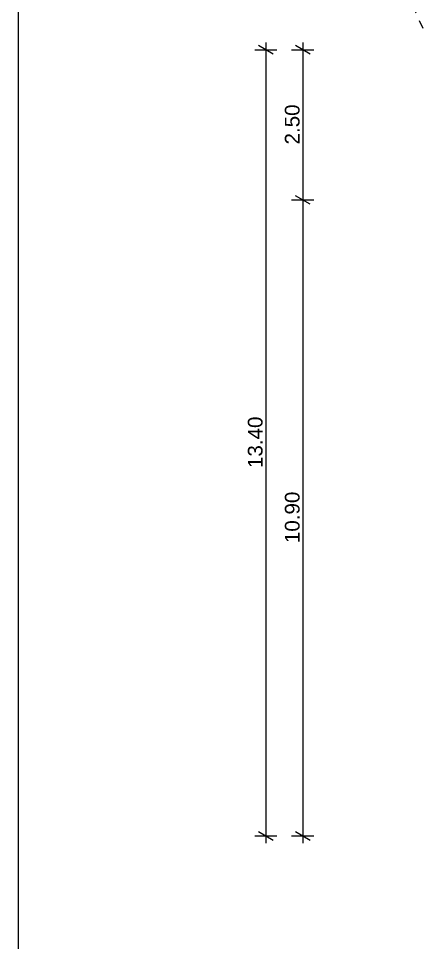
# Model space of a CAD drawing. Header units: feet. Extents: x 2796058 to 2855058, y -67651 to -26651.
# Drawn here: x 2796058 to 2802873, y -57269 to -41576 of the extents above; entities that cross this region are included whole.
import ezdxf

# ---------------------------------------------------------------- set-up
doc = ezdxf.new("R2010")
doc.units = ezdxf.units.FT
doc.header["$MEASUREMENT"] = 0
doc.linetypes.add('Dashed', pattern=[282.222223, 141.111112, -141.111112])
doc.layers.add('Dimensioning - General', color=7, linetype='Continuous')
doc.layers.add('Shell - Roof', color=7, linetype='Continuous')
for name, color, linetype, lineweight in [('Dimensioning - General_Pen_No__1', 7, 'Continuous', 0), ('Shell - Roof_Pen_No__1', 7, 'Continuous', 0), ('Shell - Roof_Pen_No__21', 7, 'Continuous', 0)]:
    doc.layers.add(name, color=color, linetype=linetype, lineweight=lineweight)
doc.styles.add('GENERATED_STYLE_1', font='arial.ttf')
doc.dimstyles.new('GENERATED_STYLE__1', dxfattribs={"dimtxt": 250, "dimasz": 190, "dimexe": 0.18, "dimexo": 3, "dimgap": 0.09, "dimtad": 1, "dimlfac": 0.001, "dimzin": 0, "dimdsep": 46, "dimtxsty": 'GENERATED_STYLE_1', "dimblk": 'ARROWHEAD_2', "dimblk1": 'ARROWHEAD_2', "dimblk2": 'ARROWHEAD_2', "dimcen": 0.09, "dimclrd": 7, "dimclre": 7, "dimclrt": 7, "dimadec": 0, "dimazin": 0, "dimtfac": 1, "dimtdec": 4, "dimtmove": 0, "dimatfit": 3, "dimfxl": 1, "dimtolj": 1, "dimtzin": 0, "dimarcsym": 0})

# ---------------------------------------------------------------- blocks, each defined once
blk = doc.blocks.new('Line_16', base_point=(2804018, -44041))
at = {"layer": 'Shell - Roof_Pen_No__1', "color": 7, "linetype": 'Continuous', "lineweight": 0}
for p, q in [((2801631, -38976), (2801535, -39242)), ((2801897, -39072), (2801535, -39242)), ((2801631, -38976), (2801897, -39072))]:
    blk.add_line(p, q, dxfattribs=at)
at = {"layer": 'Shell - Roof_Pen_No__21', "color": 7, "linetype": 'Dashed', "lineweight": 0}
blk.add_line((2804018, -44041), (2801716, -39157), dxfattribs=at)
blk = doc.blocks.new('*D113', base_point=(2247654, -76425))
at = {"layer": 'Dimensioning - General_Pen_No__1', "color": 7, "linetype": 'Continuous', "lineweight": 0, "transparency": 16777216}
for p, q in [((2801013, -42181), (2800763, -42036)), ((2800888, -41986), (2800888, -42109)), ((2800700, -42109), (2801075, -42109)), ((2800888, -42109), (2800888, -44659)), ((2801013, -44731), (2800763, -44586))]:
    blk.add_line(p, q, dxfattribs=at)
at = {"layer": 'Dimensioning - General_Pen_No__1', "color": 7, "lineweight": 0, "transparency": 16777216, "insert": (2800838, -43716), "char_height": 250, "attachment_point": 7, "rotation": 90, "style": 'GENERATED_STYLE_1'}
blk.add_mtext('\\A1;2.50', dxfattribs=at)
blk = doc.blocks.new('ARROWHEAD_2')
at = {"color": 0, "linetype": 'Continuous', "lineweight": 0}
for p, q in [((0, 0), (-1, 0)), ((-0.378, -0.655), (0.378, 0.655))]:
    blk.add_line(p, q, dxfattribs=at)
blk = doc.blocks.new('*D115', base_point=(2247654, -76425))
at = {"layer": 'Dimensioning - General_Pen_No__1', "color": 7, "linetype": 'Continuous', "lineweight": 0, "transparency": 16777216}
for p, q in [((2800888, -42109), (2800888, -44659)), ((2800700, -44659), (2801075, -44659)), ((2801013, -44731), (2800763, -44586)), ((2800888, -44659), (2800888, -55459)), ((2800763, -55386), (2801013, -55531)), ((2800700, -55459), (2801075, -55459)), ((2800888, -55459), (2800888, -55581))]:
    blk.add_line(p, q, dxfattribs=at)
at = {"layer": 'Dimensioning - General_Pen_No__1', "color": 7, "lineweight": 0, "transparency": 16777216, "insert": (2800838, -50486), "char_height": 250, "attachment_point": 7, "rotation": 90, "style": 'GENERATED_STYLE_1'}
blk.add_mtext('\\A1;10.90', dxfattribs=at)
blk = doc.blocks.new('*D130', base_point=(2247654, -76425))
at = {"layer": 'Dimensioning - General_Pen_No__1', "color": 7, "linetype": 'Continuous', "lineweight": 0, "transparency": 16777216}
for p, q in [((2800384, -42181), (2800134, -42036)), ((2800259, -41986), (2800259, -42109)), ((2800072, -42109), (2800447, -42109)), ((2800259, -42109), (2800259, -55459)), ((2800134, -55386), (2800384, -55531)), ((2800072, -55459), (2800447, -55459)), ((2800259, -55459), (2800259, -55581))]:
    blk.add_line(p, q, dxfattribs=at)
at = {"layer": 'Dimensioning - General_Pen_No__1', "color": 7, "lineweight": 0, "transparency": 16777216, "insert": (2800209, -49211), "char_height": 250, "attachment_point": 7, "rotation": 90, "style": 'GENERATED_STYLE_1'}
blk.add_mtext('\\A1;13.40', dxfattribs=at)

msp = doc.modelspace()

# ---------------------------------------------------------------- linework, layer by layer
at = {"layer": 'Shell - Roof_Pen_No__21', "color": 7, "linetype": 'Continuous', "lineweight": 0}
msp.add_line((2796057.579, -67651.285), (2796057.579, -26651.285), dxfattribs=at)

# ---------------------------------------------------------------- block references
at = {"layer": 'Shell - Roof', "color": 7, "linetype": 'Dashed', "lineweight": 0}
msp.add_blockref('Line_16', (2804018.173, -44041.311), dxfattribs=at)

# ---------------------------------------------------------------- dimensions: what is measured, and where the dimension line sits
at = {"layer": 'Dimensioning - General', "color": 7, "linetype": 'Continuous', "lineweight": 0}
for base, p1, p2, text, picture, middle in [((2800259.395, -55458.549), (2802094.889, -42108.549), (2802144.889, -55458.549), '13.40', '*D130', (2800084.395, -48790.977)), ((2800887.852, -44658.549), (2802723.346, -42108.549), (2802773.346, -44658.549), '2.50', '*D113', (2800712.852, -43391.416)), ((2800887.852, -55458.549), (2802773.346, -44658.549), (2802773.346, -55458.549), '10.90', '*D115', (2800712.852, -50065.977))]:
    dim = msp.add_linear_dim(base=base, p1=p1, p2=p2, angle=270, text=text, dimstyle='GENERATED_STYLE__1', dxfattribs=at)
    dim.commit()
    dim.dimension.update_dxf_attribs({"geometry": picture, "text_midpoint": middle, "dimtype": 160, "text_rotation": 90})

doc.saveas('drawing.dxf')
